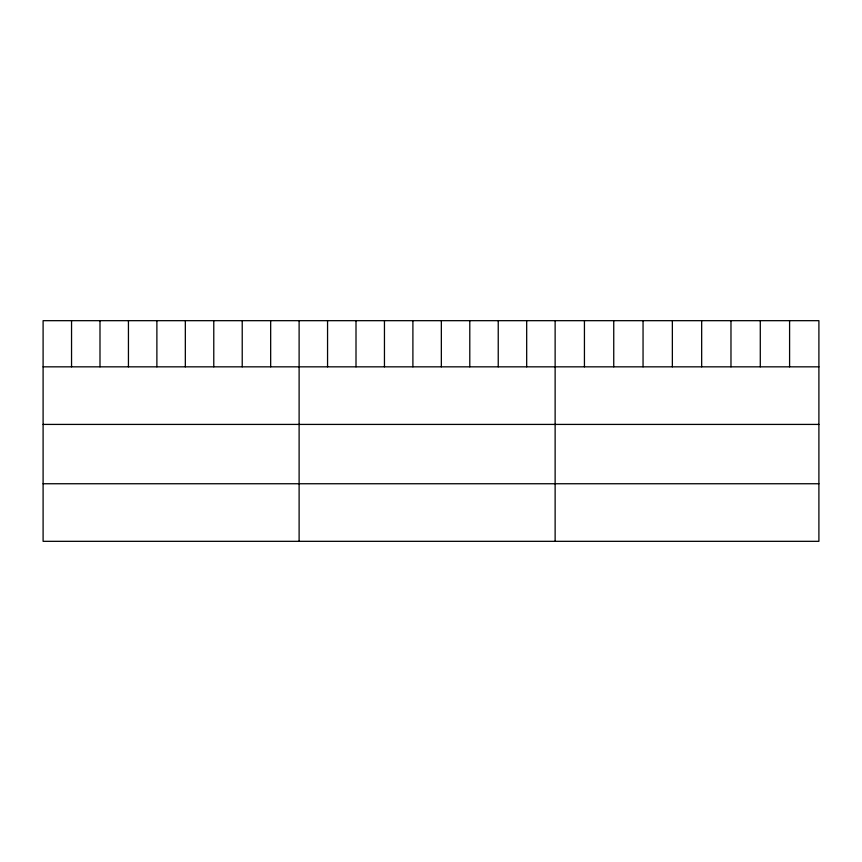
<?xml version="1.0" encoding="UTF-8"?>
<svg xmlns="http://www.w3.org/2000/svg" width="862" height="862" viewBox="0 0 862 862"><rect width="100%" height="100%" fill="white"/><g stroke="black" fill="none" stroke-linecap="round" stroke-linejoin="round"><path stroke-width="1.29" d="M818.9 366.835L818.9 541.325L43.1 541.325L43.1 320.675L818.9 320.675L818.9 366.835L43.1 366.835M43.1 424.416L818.9 424.416M43.1 483.744L818.9 483.744M789.592 320.675L789.592 366.835M760.284 320.675L760.284 366.835M730.976 320.675L730.976 366.835M701.668 320.675L701.668 366.835M672.36 320.675L672.36 366.835M643.052 320.675L643.052 366.835M613.744 320.675L613.744 366.835M584.436 320.675L584.436 366.835M555.128 320.675L555.128 541.325M526.682 320.675L526.682 366.835M498.236 320.675L498.236 366.835M469.79 320.675L469.79 366.835M441.344 320.675L441.344 366.835M412.898 320.675L412.898 366.835M384.452 320.675L384.452 366.835M356.006 320.675L356.006 366.835M327.56 320.675L327.56 366.835M299.114 320.675L299.114 541.325M270.668 320.675L270.668 366.835M242.222 320.675L242.222 366.835M213.776 320.675L213.776 366.835M185.33 320.675L185.33 366.835M156.884 320.675L156.884 366.835M128.438 320.675L128.438 366.835M99.992 320.675L99.992 366.835M71.546 320.675L71.546 366.835"/></g></svg>
